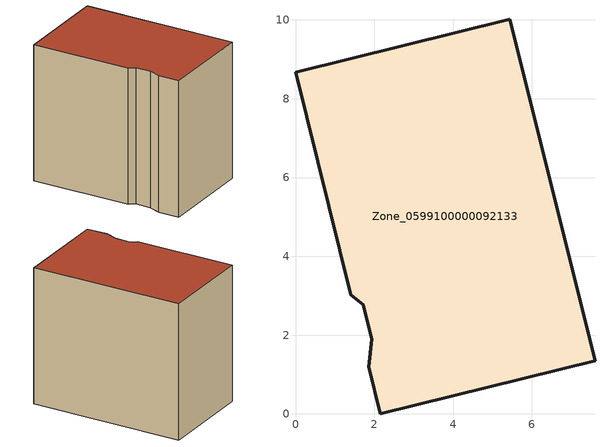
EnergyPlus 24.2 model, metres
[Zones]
Zone_0599100000092133
 floor ground (C_G): 2.15,0 1.85,1.2 1.93,1.9 1.72,2.77 1.4,3.03 0,8.67 5.43,10.02 7.6,1.35 z0
 wall outside (C_F): 1.4,3.03 1.72,2.77 1.93,1.9 1.85,1.2 2.15,0 7.6,1.35 5.43,10.02 0,8.67 1.4,3.03 z0:8.01
 roof outside (C_R): 1.85,1.2 2.15,0 7.6,1.35 5.43,10.02 0,8.67 1.4,3.03 1.72,2.77 1.93,1.9 z8.01
[BUILDING]
Pand.0599100000092133: North Axis=0; Terrain=City; Loads Convergence Tolerance Value=0.04; Temperature Convergence Tolerance Value=0.4; Solar Distribution=FullExterior; Maximum Number of Warmup Days=25; Minimum Number of Warmup Days=1
[Site:Location]
Rotterdam.The.Hague.AP_ZH_NLD Design_Conditions: Latitude=51.96; Longitude=4.45; Time Zone=1; Elevation=-4.5
[SITE:GROUNDTEMPERATURE:BUILDINGSURFACE]
18, 18, 18, 18, 18, 18, 18, 18, 18, 18, 18, 18
[MATERIAL] Thermal Absorptance=0.9; Solar Absorptance=0.7; Visible Absorptance=0.7
Name | Roughness | Thickness | Conductivity | Density | Specific Heat
G.TC.1975-1991 | MediumSmooth | 0.15 | 0.288461 | 540 | 1210
F.TC.1975-1991 | Rough | 0.3 | 0.230769 | 1920 | 840
R.TC.1975-1991 | MediumRough | 0.2 | 0.153846 | 1500 | 1000
[CONSTRUCTION]
C_G: G.TC.1975-1991
C_F: F.TC.1975-1991
C_R: R.TC.1975-1991
[ZONE]
Zone_0599100000092133: Type=1; Multiplier=1; Ceiling Height=Autocalculate; Volume=Autocalculate; Floor Area=autocalculate; Part of Total Floor Area=Yes
[ZONEINFILTRATION:DESIGNFLOWRATE]
Infil_Zone_0599100000092133: Zone or ZoneList or Space or SpaceList=Zone_0599100000092133; Schedule=AlwaysOn; Design Flow Rate Calculation Method=Flow/Area; Flow Rate per Floor Area=0.003; Constant Term Coefficient=1; Temperature Term Coefficient=0; Velocity Term Coefficient=0; Velocity Squared Term Coefficient=0
[HVACTEMPLATE:ZONE:IDEALLOADSAIRSYSTEM]
Zone_0599100000092133: Maximum Heating Supply Air Temperature=50; Minimum Cooling Supply Air Temperature=13; Maximum Heating Supply Air Humidity Ratio=0.0156; Minimum Cooling Supply Air Humidity Ratio=0.0077; Heating Limit=NoLimit; Cooling Limit=NoLimit; Dehumidification Control Type=ConstantSensibleHeatRatio; Cooling Sensible Heat Ratio=0.7; Dehumidification Setpoint=60; Humidification Control Type=None; Humidification Setpoint=30; Outdoor Air Method=None; Outdoor Air Flow Rate per Person=0.00944; Outdoor Air Flow Rate per Zone Floor Area=0; Outdoor Air Flow Rate per Zone=0; Demand Controlled Ventilation Type=None; Outdoor Air Economizer Type=NoEconomizer; Heat Recovery Type=None; Sensible Heat Recovery Effectiveness=0.7; Latent Heat Recovery Effectiveness=0.65
[ZONECONTROL:THERMOSTAT]
ThermostatControl_Zone_0599100000092133: Zone or ZoneList=Zone_0599100000092133; Control Type Schedule=DualSetpointControlType; Control 1=Thermostat_Zone_0599100000092133; Temperature Difference Between Cutout And Setpoint=0
[THERMOSTATSETPOINT:DUALSETPOINT]
Thermostat_Zone_0599100000092133: Heating Setpoint Temperature Schedule=HeatingSetpoint_Zone_0599100000092133; Cooling Setpoint Temperature Schedule=CoolingSetpoint_Zone_0599100000092133
[SCHEDULE:COMPACT]
HeatingSetpoint_Zone_0599100000092133: Through: 12/31, For: AllDays, Until: 24:00, 21
CoolingSetpoint_Zone_0599100000092133: Through: 12/31, For: AllDays, Until: 24:00, 24
DualSetpointControlType: Through: 12/31, For: AllDays, Until: 24:00, 4
AlwaysOn: Through: 12/31, For: AllDays, Until: 24:00, 1
